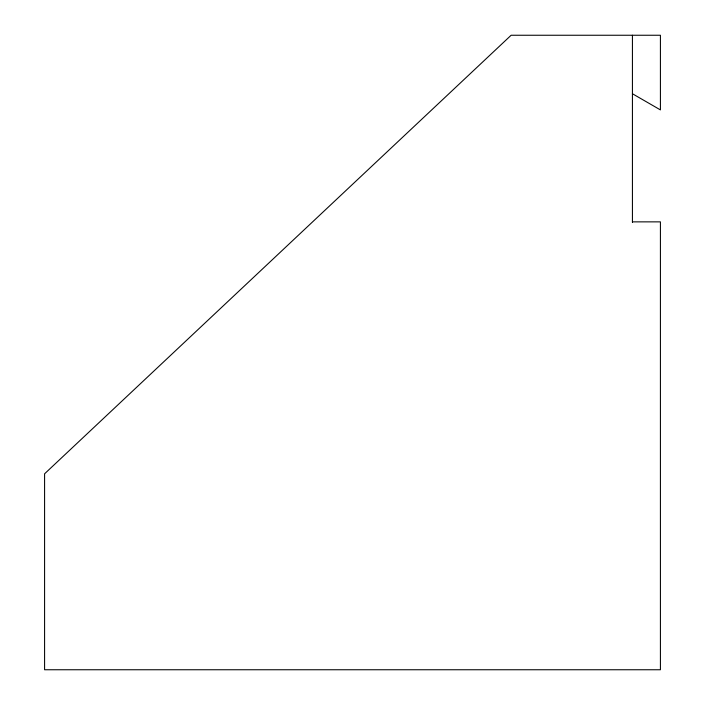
<?xml version="1.0" encoding="UTF-8"?>
<svg xmlns="http://www.w3.org/2000/svg" width="705" height="705" viewBox="0 0 705 705"><rect width="100%" height="100%" fill="white"/><g stroke="black" fill="none" stroke-linecap="round" stroke-linejoin="round"><path stroke-width="1.06" d="M632.429 221.863L660.418 221.863L660.418 669.75L44.582 669.75L44.582 473.804L511.125 35.25L660.418 35.25L660.418 109.901L632.429 93.739M632.429 35.25L632.429 222.375"/></g></svg>
